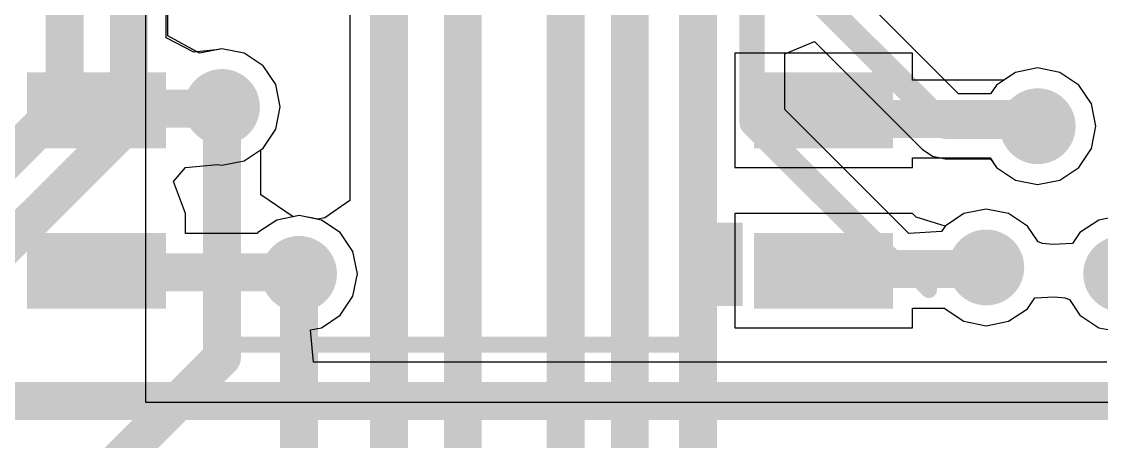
# Model space of a CAD drawing. Header units: millimetres. Extents: x -0.15 to 3.79, y -0.54 to 3.26.
# Drawn here: x 2.7156 to 3.0518, y 0.7968 to 0.9276 of the extents above; entities that cross this region are included whole.
import ezdxf

# ---------------------------------------------------------------- set-up
doc = ezdxf.new("R2010")
doc.units = ezdxf.units.MM
doc.header["$MEASUREMENT"] = 0
for name, color, linetype in [('BottomLayer', 5, 'Continuous'), ('BottomSolder', 6, 'Continuous'), ('TopLayer', 1, 'Continuous'), ('TopOverlay', 2, 'Continuous'), ('TopPaste', 8, 'Continuous'), ('TopSolder', 216, 'Continuous'), ('ViaHoleLayer', 16, 'Continuous')]:
    doc.layers.add(name, color=color, linetype=linetype)

# ---------------------------------------------------------------- blocks, each defined once
blk = doc.blocks.new('SOP_16_150____67')
at = {"layer": 'TopLayer'}
for points in [[(-0.13484255, 0.186811), (-0.09153545, 0.186811), (-0.09153545, 0.163189), (-0.13484255, 0.163189)], [(0.09153545, 0.186811), (0.13484255, 0.186811), (0.13484255, 0.163189), (0.09153545, 0.163189)], [(-0.13484255, 0.136811), (-0.09153545, 0.136811), (-0.09153545, 0.113189), (-0.13484255, 0.113189)], [(0.09153545, 0.136811), (0.13484255, 0.136811), (0.13484255, 0.113189), (0.09153545, 0.113189)]]:
    blk.add_hatch(color=1, dxfattribs=at).paths.add_polyline_path(points)
at = {"layer": 'TopOverlay'}
blk.add_hatch(color=2, dxfattribs=at).paths.add_polyline_path([(-0.088, 0.16), (-0.077, 0.16), (-0.077, 0.186), (-0.088, 0.186)])
at = {"layer": 'TopPaste'}
for points in [[(-0.13484255, 0.186811), (-0.09153545, 0.186811), (-0.09153545, 0.163189), (-0.13484255, 0.163189)], [(0.09153545, 0.186811), (0.13484255, 0.186811), (0.13484255, 0.163189), (0.09153545, 0.163189)], [(-0.13484255, 0.136811), (-0.09153545, 0.136811), (-0.09153545, 0.113189), (-0.13484255, 0.113189)], [(0.09153545, 0.136811), (0.13484255, 0.136811), (0.13484255, 0.113189), (0.09153545, 0.113189)]]:
    blk.add_hatch(color=8, dxfattribs=at).paths.add_polyline_path(points)
at = {"layer": 'TopSolder'}
for points in [[(-0.13484255, 0.186811), (-0.09153545, 0.186811), (-0.09153545, 0.163189), (-0.13484255, 0.163189)], [(0.09153545, 0.186811), (0.13484255, 0.186811), (0.13484255, 0.163189), (0.09153545, 0.163189)], [(-0.13484255, 0.136811), (-0.09153545, 0.136811), (-0.09153545, 0.113189), (-0.13484255, 0.113189)], [(0.09153545, 0.136811), (0.13484255, 0.136811), (0.13484255, 0.113189), (0.09153545, 0.113189)]]:
    blk.add_hatch(color=216, dxfattribs=at).paths.add_polyline_path(points)
at = {"layer": 'TopOverlay', "const_width": 0.005}
for points in [[(0.075, 0.198), (-0.075, 0.198)], [(-0.075, 0.198), (-0.075, 0.192)], [(0.075, 0.198), (0.075, 0.192)], [(-0.141, 0.176), (-0.146, 0.181)], [(-0.146, 0.181), (-0.146, 0.171)], [(-0.141, 0.176), (-0.146, 0.171)]]:
    blk.add_lwpolyline(points, dxfattribs=at)
at = {"layer": 'TopOverlay', "const_width": 0.0025}
for points in [[(-0.07625, 0.198, 1), (-0.07375, 0.198, 1)], [(-0.07625, 0.198, 1), (-0.07375, 0.198, 1)], [(0.07375, 0.198, 1), (0.07625, 0.198, 1)], [(0.07375, 0.198, 1), (0.07625, 0.198, 1)], [(-0.07625, 0.192, 1), (-0.07375, 0.192, 1)], [(0.07375, 0.192, 1), (0.07625, 0.192, 1)], [(-0.14725, 0.181, 1), (-0.14475, 0.181, 1)], [(-0.14725, 0.181, 1), (-0.14475, 0.181, 1)], [(-0.14225, 0.176, 1), (-0.13975, 0.176, 1)], [(-0.14225, 0.176, 1), (-0.13975, 0.176, 1)], [(-0.14725, 0.171, 1), (-0.14475, 0.171, 1)], [(-0.14725, 0.171, 1), (-0.14475, 0.171, 1)]]:
    blk.add_lwpolyline(points, format="xyb", close=True, dxfattribs=at)

msp = doc.modelspace()

# ---------------------------------------------------------------- hatches: boundary and pattern name
at = {"layer": 'BottomLayer'}
h = msp.add_hatch(color=5, dxfattribs=at)
edge = h.paths.add_edge_path()
edge.add_arc((2.778, 0.901), 0.011811, 0, 360)
h = msp.add_hatch(color=5, dxfattribs=at)
edge = h.paths.add_edge_path()
edge.add_arc((3.032, 0.895), 0.011811, 0, 360)
h = msp.add_hatch(color=5, dxfattribs=at)
edge = h.paths.add_edge_path()
edge.add_arc((2.802, 0.849), 0.011811, 0, 360)
h = msp.add_hatch(color=5, dxfattribs=at)
edge = h.paths.add_edge_path()
edge.add_arc((3.016, 0.851), 0.011811, 0, 360)
h = msp.add_hatch(color=5, dxfattribs=at)
edge = h.paths.add_edge_path()
edge.add_arc((3.058, 0.849), 0.011811, 0, 360)
at = {"layer": 'BottomSolder'}
h = msp.add_hatch(color=6, dxfattribs=at)
edge = h.paths.add_edge_path()
edge.add_arc((2.778, 0.901), 0.0059055, 0, 360)
h = msp.add_hatch(color=6, dxfattribs=at)
edge = h.paths.add_edge_path()
edge.add_arc((3.032, 0.895), 0.0059055, 0, 360)
h = msp.add_hatch(color=6, dxfattribs=at)
edge = h.paths.add_edge_path()
edge.add_arc((2.802, 0.849), 0.0059055, 0, 360)
h = msp.add_hatch(color=6, dxfattribs=at)
edge = h.paths.add_edge_path()
edge.add_arc((3.016, 0.851), 0.0059055, 0, 360)
at = {"layer": 'TopLayer'}
h = msp.add_hatch(color=1, dxfattribs=at)
edge = h.paths.add_edge_path()
edge.add_arc((2.778, 0.901), 0.011811, 0, 360)
h = msp.add_hatch(color=1, dxfattribs=at)
edge = h.paths.add_edge_path()
edge.add_arc((3.032, 0.895), 0.011811, 0, 360)
h = msp.add_hatch(color=1, dxfattribs=at)
edge = h.paths.add_edge_path()
edge.add_arc((2.802, 0.849), 0.011811, 0, 360)
h = msp.add_hatch(color=1, dxfattribs=at)
edge = h.paths.add_edge_path()
edge.add_arc((3.016, 0.851), 0.011811, 0, 360)
h = msp.add_hatch(color=1, dxfattribs=at)
edge = h.paths.add_edge_path()
edge.add_arc((3.058, 0.849), 0.011811, 0, 360)
at = {"layer": 'TopSolder'}
h = msp.add_hatch(color=216, dxfattribs=at)
edge = h.paths.add_edge_path()
edge.add_arc((2.778, 0.901), 0.0059055, 0, 360)
h = msp.add_hatch(color=216, dxfattribs=at)
edge = h.paths.add_edge_path()
edge.add_arc((3.032, 0.895), 0.0059055, 0, 360)
h = msp.add_hatch(color=216, dxfattribs=at)
edge = h.paths.add_edge_path()
edge.add_arc((2.802, 0.849), 0.0059055, 0, 360)
h = msp.add_hatch(color=216, dxfattribs=at)
edge = h.paths.add_edge_path()
edge.add_arc((3.016, 0.851), 0.0059055, 0, 360)
at = {"layer": 'ViaHoleLayer'}
h = msp.add_hatch(color=16, dxfattribs=at)
edge = h.paths.add_edge_path()
edge.add_arc((2.778, 0.901), 0.0059055, 0, 360)
h = msp.add_hatch(color=16, dxfattribs=at)
edge = h.paths.add_edge_path()
edge.add_arc((3.032, 0.895), 0.0059055, 0, 360)
h = msp.add_hatch(color=16, dxfattribs=at)
edge = h.paths.add_edge_path()
edge.add_arc((2.802, 0.849), 0.0059055, 0, 360)
h = msp.add_hatch(color=16, dxfattribs=at)
edge = h.paths.add_edge_path()
edge.add_arc((3.016, 0.851), 0.0059055, 0, 360)

# ---------------------------------------------------------------- linework, layer by layer
at = {"layer": 'BottomLayer'}
for p, q in [((2.7541516, 1.836), (2.7541516, 0.809)), ((2.7611387, 0.9231817), (2.7611387, 1.4931309)), ((2.8178613, 0.9643274), (2.8178613, 0.8718499)), ((3.0073562, 0.9051317), (2.9680943, 0.9443936)), ((2.7710506, 0.9177776), (2.7611387, 0.9231817)), ((2.9532203, 0.9175451), (2.9624591, 0.921372)), ((2.9624591, 0.921372), (2.9959953, 0.8878358)), ((2.778, 0.9191599), (2.7710506, 0.9177776)), ((2.7849495, 0.9177776), (2.778, 0.9191599)), ((2.790841, 0.913841), (2.7849495, 0.9177776)), ((2.9532203, 0.9002125), (2.9532203, 0.9175451)), ((2.7947776, 0.9079495), (2.790841, 0.913841)), ((3.0250505, 0.9117776), (3.019159, 0.907841)), ((3.032, 0.9131599), (3.0250505, 0.9117776)), ((3.0389495, 0.9117776), (3.032, 0.9131599)), ((3.044841, 0.907841), (3.0389495, 0.9117776)), ((2.7961599, 0.901), (2.7947776, 0.9079495)), ((3.0173487, 0.9051317), (3.0073562, 0.9051317)), ((3.019159, 0.907841), (3.0173487, 0.9051317)), ((3.0487776, 0.9019495), (3.044841, 0.907841)), ((3.0501599, 0.895), (3.0487776, 0.9019495)), ((2.7947776, 0.8940505), (2.7961599, 0.901)), ((2.9918589, 0.8615739), (2.9532203, 0.9002125)), ((3.0487776, 0.8880505), (3.0501599, 0.895)), ((2.790841, 0.888159), (2.7947776, 0.8940505)), ((2.7901387, 0.8876897), (2.790841, 0.888159)), ((2.7901387, 0.8736071), (2.7901387, 0.8876897)), ((2.9959953, 0.8878358), (2.9992823, 0.8856395)), ((3.044841, 0.882159), (3.0487776, 0.8880505)), ((2.9992823, 0.8856395), (3.0031595, 0.8848683)), ((3.0031595, 0.8848683), (3.0173487, 0.8848683)), ((3.0173487, 0.8848683), (3.019159, 0.882159)), ((3.019159, 0.882159), (3.0250505, 0.8782224)), ((3.0389495, 0.8782224), (3.044841, 0.882159)), ((3.0250505, 0.8782224), (3.032, 0.8768401)), ((3.032, 0.8768401), (3.0389495, 0.8782224)), ((2.8001388, 0.8667897), (2.7901387, 0.8736071)), ((2.8178613, 0.8718499), (2.8100012, 0.8664943)), ((3.0090505, 0.8677776), (3.003159, 0.863841)), ((3.016, 0.8691599), (3.0090505, 0.8677776)), ((3.0229495, 0.8677776), (3.016, 0.8691599)), ((3.028841, 0.863841), (3.0229495, 0.8677776)), ((2.802, 0.8671599), (2.8001388, 0.8667897)), ((2.8078612, 0.8659941), (2.802, 0.8671599)), ((2.8100012, 0.8664943), (2.8078612, 0.8659941)), ((3.0510505, 0.8657776), (3.045159, 0.861841)), ((3.058, 0.8671599), (3.0510505, 0.8657776)), ((3.0020583, 0.8621937), (2.9918589, 0.8615739)), ((3.003159, 0.863841), (3.0020583, 0.8621937)), ((3.0321125, 0.858945), (3.028841, 0.863841)), ((3.045159, 0.861841), (3.0428784, 0.8584279)), ((3.0335025, 0.8584879), (3.0321125, 0.858945)), ((3.03673, 0.8581367), (3.0335025, 0.8584879)), ((3.0428784, 0.8584279), (3.03673, 0.8581367)), ((2.7541516, 0.809), (3.4234429, 0.809))]:
    msp.add_line(p, q, dxfattribs=at)
for points, const_width in [([(2.729, 0.9024345), (2.729, 1.5059712)], 0.011811), ([(2.749, 0.896), (2.749, 1.498159)], 0.011811), ([(2.9430886, 0.8960158), (2.9430886, 1.0339115)], 0.007874), ([(2.9262461, 0.7352461), (2.9262461, 1.0231093)], 0.011811), ([(2.905, 0.745), (2.905, 0.9975514)], 0.011811), ([(2.885, 0.757), (2.885, 0.983)], 0.011811), ([(2.83, 0.776), (2.83, 0.9693554)], 0.011811), ([(2.853, 0.762), (2.853, 0.95)], 0.011811), ([(2.9579626, 0.9401969), (3.0021437, 0.8960158)], 0.007874), ([(2.5275655, 0.701), (2.729, 0.9024345)], 0.011811), ([(2.778, 0.823), (2.778, 0.9000157)], 0.011811), ([(2.611, 0.758), (2.749, 0.896)], 0.011811), ([(2.9430886, 0.8960158), (2.9884408, 0.8506636)], 0.007874), ([(3.0021437, 0.8960158), (3.0031595, 0.895)], 0.007874), ([(3.0031595, 0.895), (3.032, 0.895)], 0.007874), ([(2.802, 0.7799999), (2.802, 0.849)], 0.011811), ([(2.9884408, 0.8506636), (3.0156636, 0.8506636)], 0.007874), ([(3.0156636, 0.8506636), (3.016, 0.851)], 0.007874), ([(2.576, 0.621), (2.778, 0.823)], 0.011811)]:
    msp.add_lwpolyline(points, dxfattribs=dict(at, const_width=const_width))
for points, const_width in [([(2.7260473, 0.9024345, 1), (2.7319527, 0.9024345, 1)], 0.0059055), ([(2.7260473, 0.9024345, 1), (2.7319527, 0.9024345, 1)], 0.0059055), ([(2.7750473, 0.9000157, 1), (2.7809527, 0.9000157, 1)], 0.0059055), ([(2.7460473, 0.896, 1), (2.7519527, 0.896, 1)], 0.0059055), ([(2.7460473, 0.896, 1), (2.7519527, 0.896, 1)], 0.0059055), ([(2.9411201, 0.8960158, 1), (2.9450571, 0.8960158, 1)], 0.003937), ([(2.9411201, 0.8960158, 1), (2.9450571, 0.8960158, 1)], 0.003937), ([(3.0001752, 0.8960158, 1), (3.0041122, 0.8960158, 1)], 0.003937), ([(3.0001752, 0.8960158, 1), (3.0041122, 0.8960158, 1)], 0.003937), ([(3.001191, 0.895, 1), (3.005128, 0.895, 1)], 0.003937), ([(3.001191, 0.895, 1), (3.005128, 0.895, 1)], 0.003937), ([(3.0300315, 0.895, 1), (3.0339685, 0.895, 1)], 0.003937), ([(2.7990473, 0.849, 1), (2.8049527, 0.849, 1)], 0.0059055), ([(2.9864723, 0.8506636, 1), (2.9904093, 0.8506636, 1)], 0.003937), ([(2.9864723, 0.8506636, 1), (2.9904093, 0.8506636, 1)], 0.003937), ([(3.0136951, 0.8506636, 1), (3.0176321, 0.8506636, 1)], 0.003937), ([(3.0136951, 0.8506636, 1), (3.0176321, 0.8506636, 1)], 0.003937), ([(3.0140315, 0.851, 1), (3.0179685, 0.851, 1)], 0.003937), ([(2.7750473, 0.823, 1), (2.7809527, 0.823, 1)], 0.0059055), ([(2.7750473, 0.823, 1), (2.7809527, 0.823, 1)], 0.0059055)]:
    msp.add_lwpolyline(points, format="xyb", close=True, dxfattribs=dict(at, const_width=const_width))
at = {"layer": 'TopLayer'}
for p, q in [((2.7541516, 1.836), (2.7541516, 0.809)), ((2.760646, 0.9225157), (2.760646, 0.9321575)), ((2.7692284, 0.9180585), (2.760646, 0.9225157)), ((2.7761859, 0.9187991), (2.7692284, 0.9180585)), ((2.778, 0.9191599), (2.7761859, 0.9187991)), ((2.7849495, 0.9177776), (2.778, 0.9191599)), ((2.790841, 0.913841), (2.7849495, 0.9177776)), ((2.9929862, 0.9177795), (2.9376792, 0.9177795)), ((2.9376792, 0.9177795), (2.9376792, 0.8821575)), ((2.9929862, 0.9093986), (2.9929862, 0.9177795)), ((2.7947776, 0.9079495), (2.790841, 0.913841)), ((3.0250505, 0.9117776), (3.0214901, 0.9093986)), ((3.032, 0.9131599), (3.0250505, 0.9117776)), ((3.0389495, 0.9117776), (3.032, 0.9131599)), ((3.044841, 0.907841), (3.0389495, 0.9117776)), ((2.7961599, 0.901), (2.7947776, 0.9079495)), ((3.0214901, 0.9093986), (2.9929862, 0.9093986)), ((3.0487776, 0.9019495), (3.044841, 0.907841)), ((3.0501599, 0.895), (3.0487776, 0.9019495)), ((2.7947776, 0.8940505), (2.7961599, 0.901)), ((3.0487776, 0.8880505), (3.0501599, 0.895)), ((2.790841, 0.888159), (2.7947776, 0.8940505)), ((2.7849495, 0.8842224), (2.790841, 0.888159)), ((3.044841, 0.882159), (3.0487776, 0.8880505)), ((2.9929862, 0.8821575), (2.9929862, 0.8851212)), ((2.9929862, 0.8851212), (3.0171797, 0.8851212)), ((3.0171797, 0.8851212), (3.019159, 0.882159)), ((2.7629439, 0.8777795), (2.7666083, 0.8821574)), ((2.7666083, 0.8821574), (2.7766082, 0.8831169)), ((2.7766082, 0.8831169), (2.778, 0.8828401)), ((2.778, 0.8828401), (2.7849495, 0.8842224)), ((2.9376792, 0.8821575), (2.9929862, 0.8821575)), ((3.019159, 0.882159), (3.0250505, 0.8782224)), ((3.0389495, 0.8782224), (3.044841, 0.882159)), ((2.7666083, 0.8677794), (2.7629439, 0.8777795)), ((3.0250505, 0.8782224), (3.032, 0.8768401)), ((3.032, 0.8768401), (3.0389495, 0.8782224)), ((2.7666082, 0.861623), (2.7666082, 0.8677794)), ((2.7666082, 0.8677794), (2.7666083, 0.8677794)), ((2.9929862, 0.8677795), (2.9376792, 0.8677795)), ((2.9376792, 0.8677795), (2.9376792, 0.8321575)), ((2.994179, 0.8666622), (2.9929862, 0.8677796)), ((2.9929862, 0.8677796), (2.9929862, 0.8677795)), ((3.0090505, 0.8677776), (3.0031591, 0.863841)), ((3.016, 0.8691599), (3.0090505, 0.8677776)), ((3.0229495, 0.8677776), (3.016, 0.8691599)), ((3.028841, 0.863841), (3.0229495, 0.8677776)), ((2.7950505, 0.8657776), (2.789159, 0.861841)), ((2.802, 0.8671599), (2.7950505, 0.8657776)), ((2.8089495, 0.8657776), (2.802, 0.8671599)), ((2.814841, 0.861841), (2.8089495, 0.8657776)), ((3.0031591, 0.863841), (2.994179, 0.8666622)), ((3.0510505, 0.8657776), (3.045159, 0.861841)), ((3.058, 0.8671599), (3.0510505, 0.8657776)), ((2.7890133, 0.861623), (2.7666082, 0.861623)), ((2.789159, 0.861841), (2.7890133, 0.861623)), ((2.8187776, 0.8559495), (2.814841, 0.861841)), ((3.0321125, 0.858945), (3.028841, 0.863841)), ((3.045159, 0.861841), (3.0428784, 0.8584279)), ((3.0335025, 0.8584879), (3.0321125, 0.858945)), ((3.03673, 0.8581367), (3.0335025, 0.8584879)), ((3.0428784, 0.8584279), (3.03673, 0.8581367)), ((2.8201599, 0.849), (2.8187776, 0.8559495)), ((2.8187776, 0.8420505), (2.8201599, 0.849)), ((2.814841, 0.836159), (2.8187776, 0.8420505)), ((3.028841, 0.838159), (3.0311216, 0.8415721)), ((3.0311216, 0.8415721), (3.03727, 0.8418633)), ((3.03727, 0.8418633), (3.0404975, 0.8415121)), ((3.0404975, 0.8415121), (3.0418875, 0.841055)), ((3.0418875, 0.841055), (3.045159, 0.836159)), ((2.9929862, 0.8321575), (2.9929862, 0.8383456)), ((2.9929862, 0.8383456), (3.0030343, 0.8383456)), ((3.0030343, 0.8383456), (3.003159, 0.838159)), ((3.003159, 0.838159), (3.0090505, 0.8342224)), ((3.0229495, 0.8342224), (3.028841, 0.838159)), ((2.8089495, 0.8322224), (2.814841, 0.836159)), ((3.0090505, 0.8342224), (3.016, 0.8328401)), ((3.016, 0.8328401), (3.0229495, 0.8342224)), ((3.045159, 0.836159), (3.0510505, 0.8322224)), ((2.8055203, 0.8315403), (2.8089495, 0.8322224)), ((2.8065052, 0.8215403), (2.8055203, 0.8315403)), ((2.9376792, 0.8321575), (2.9929862, 0.8321575)), ((3.0510505, 0.8322224), (3.0544797, 0.8315403)), ((3.0534948, 0.8215403), (2.8065052, 0.8215403)), ((2.7541516, 0.809), (3.4234429, 0.809))]:
    msp.add_line(p, q, dxfattribs=at)
at = {"layer": 'TopLayer', "const_width": 0.011811}
for points in [[(2.7389547, 0.8999685), (2.7394705, 0.9004843)], [(2.7394705, 0.9004843), (2.7774843, 0.9004843)], [(2.7774843, 0.9004843), (2.778, 0.901)], [(2.9653327, 0.8989686), (2.9670414, 0.8972599)], [(2.9670414, 0.8972599), (3.0297401, 0.8972599)], [(3.0297401, 0.8972599), (3.032, 0.895)], [(2.7389862, 0.85), (2.7395019, 0.8494843)], [(2.7395019, 0.8494843), (2.8015157, 0.8494843)], [(2.8015157, 0.8494843), (2.802, 0.849)], [(2.9653327, 0.8489686), (2.9668484, 0.8504843)], [(2.9668484, 0.8504843), (3.0154843, 0.8504843)], [(3.0154843, 0.8504843), (3.016, 0.851)], [(2.7068681, 0.8094016), (3.2639544, 0.8094016)]]:
    msp.add_lwpolyline(points, dxfattribs=at)
at = {"layer": 'TopLayer', "const_width": 0.0059055}
for points in [[(2.736002, 0.8999685, 1), (2.7419074, 0.8999685, 1)], [(2.7365178, 0.9004843, 1), (2.7424232, 0.9004843, 1)], [(2.7365178, 0.9004843, 1), (2.7424232, 0.9004843, 1)], [(2.7745316, 0.9004843, 1), (2.780437, 0.9004843, 1)], [(2.7745316, 0.9004843, 1), (2.780437, 0.9004843, 1)], [(2.7750473, 0.901, 1), (2.7809527, 0.901, 1)], [(2.96238, 0.8989686, 1), (2.9682854, 0.8989686, 1)], [(2.9640887, 0.8972599, 1), (2.9699941, 0.8972599, 1)], [(2.9640887, 0.8972599, 1), (2.9699941, 0.8972599, 1)], [(3.0267874, 0.8972599, 1), (3.0326928, 0.8972599, 1)], [(3.0267874, 0.8972599, 1), (3.0326928, 0.8972599, 1)], [(3.0290473, 0.895, 1), (3.0349527, 0.895, 1)], [(2.7360335, 0.85, 1), (2.7419389, 0.85, 1)], [(2.7365492, 0.8494843, 1), (2.7424546, 0.8494843, 1)], [(2.7365492, 0.8494843, 1), (2.7424546, 0.8494843, 1)], [(2.798563, 0.8494843, 1), (2.8044684, 0.8494843, 1)], [(2.798563, 0.8494843, 1), (2.8044684, 0.8494843, 1)], [(2.7990473, 0.849, 1), (2.8049527, 0.849, 1)], [(2.96238, 0.8489686, 1), (2.9682854, 0.8489686, 1)], [(2.9638957, 0.8504843, 1), (2.9698011, 0.8504843, 1)], [(2.9638957, 0.8504843, 1), (2.9698011, 0.8504843, 1)], [(3.0125316, 0.8504843, 1), (3.018437, 0.8504843, 1)], [(3.0125316, 0.8504843, 1), (3.018437, 0.8504843, 1)], [(3.0130473, 0.851, 1), (3.0189527, 0.851, 1)]]:
    msp.add_lwpolyline(points, format="xyb", close=True, dxfattribs=at)

# ---------------------------------------------------------------- block references
at = {"rotation": 180}
msp.add_blockref('SOP_16_150____67', (2.8521437, 1.0249685), dxfattribs=at)

doc.saveas('drawing.dxf')
